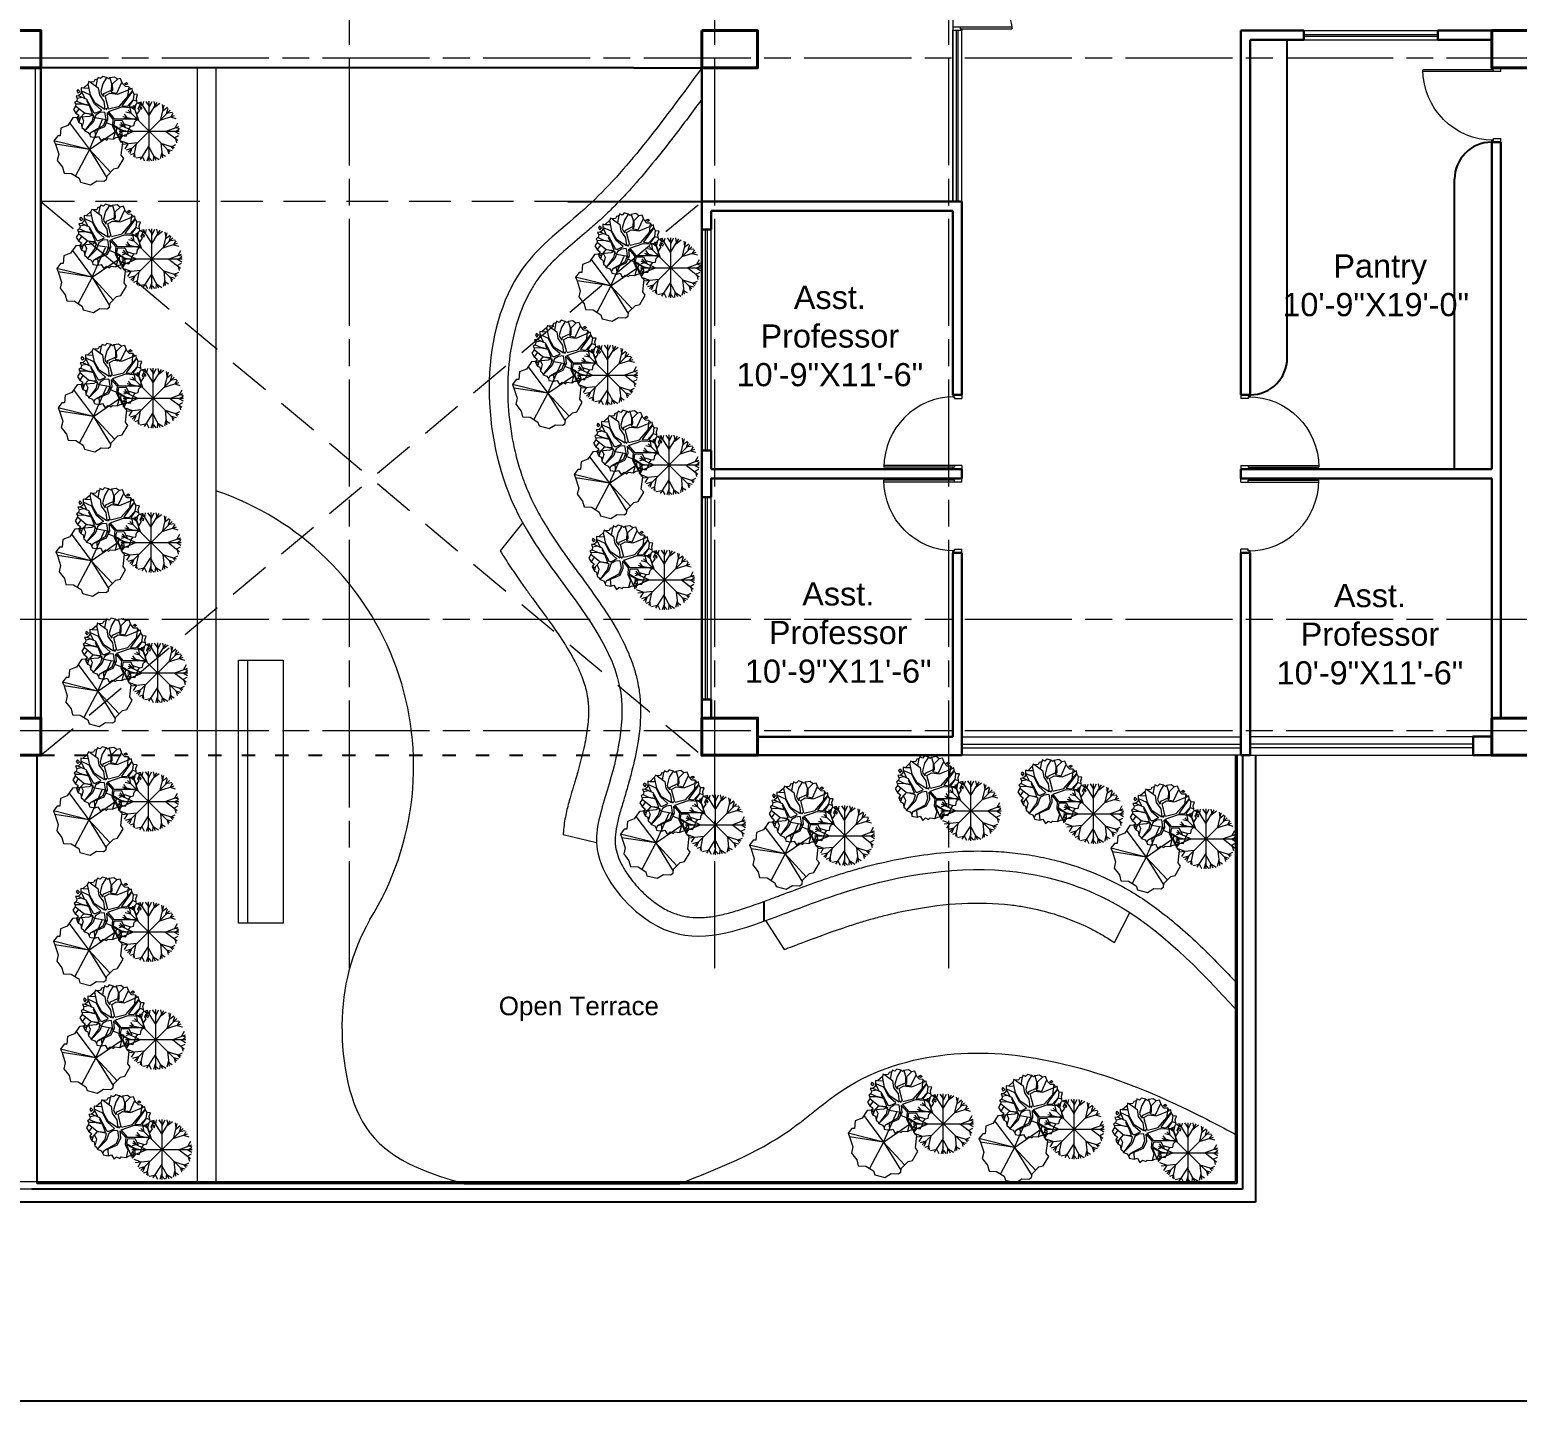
# Model space of a CAD drawing. Header units: inches. Extents: x -12 to 20935469, y -1604 to 24729220.
# Drawn here: x 20925477 to 20926277, y 24716552 to 24717290 of the extents above; entities that cross this region are included whole.
import ezdxf

# ---------------------------------------------------------------- set-up
doc = ezdxf.new("R2010")
doc.units = ezdxf.units.IN
doc.header["$LTSCALE"] = 0.03
doc.header["$MEASUREMENT"] = 0
for name, pattern in [('ACAD_ISO03W100', [30, 12, -18]), ('ACAD_ISO08W100', [36, 24, -3, 6, -3]), ('DASHED2', [0.375, 0.25, -0.125])]:
    doc.linetypes.add(name, pattern=pattern)
for name, color, linetype, lineweight in [('column', 1, 'Continuous', 40), ('Door', 7, 'Continuous', 18), ('Dot', 253, 'Continuous', 0), ('Grid Line', 252, 'Continuous', 18), ('Hatch', 253, 'Continuous', 15), ('hatch-1', 253, 'Continuous', 5), ('ILLUSTR-TREE', 74, 'Continuous', 0), ('Main Wall', 7, 'Continuous', 30), ('wind.', 150, 'Continuous', 20)]:
    doc.layers.add(name, color=color, linetype=linetype, lineweight=lineweight)
doc.layers.add('FUR', color=251, linetype='Continuous')
doc.layers.add('TEXT', color=7, linetype='Continuous')
doc.styles.add('2', font='swisscl.ttf')
doc.styles.add('ATTR', font='romans.shx', dxfattribs={"width": 0.8, "height": 0.7})

# ---------------------------------------------------------------- blocks, each defined once
blk = doc.blocks.new('fff')
at = {"layer": 'Grid Line', "color": 252, "linetype": 'ACAD_ISO08W100', "lineweight": 9, "ltscale": 80, "true_color": 0x939598}
for p, q in [((20831844.25, 24723521.1), (20831844.25, 24724698.78)), ((20832040.78, 24723521.1), (20832040.78, 24724698.78)), ((20832166.78, 24723521.11), (20832166.78, 24724698.79)), ((20833096.95, 24724010.75), (20830726.15, 24724010.75)), ((20833096.95, 24723708.72), (20830726.15, 24723708.72)), ((20833096.95, 24723648.75), (20830726.15, 24723648.75))]:
    blk.add_line(p, q, dxfattribs=at)
blk = doc.blocks.new('A$C36295410')
at = {"layer": 'Door'}
for p, q in [((1, 4), (1, 32)), ((2, 0), (2, 31.98)), ((58, 0), (58, 31.98)), ((59, 4), (59, 32)), ((1, 5), (0, 5)), ((2, 4), (1, 4)), ((58, 4), (59, 4)), ((59, 5), (60, 5)), ((2, 0), (0, 0)), ((58, 0), (60, 0))]:
    blk.add_line(p, q, dxfattribs=at)
for centre, start, end in [((-2.53, -0.34), 0.59063, 83.77826), ((62.53, -0.34), 96.22174, 179.40937)]:
    blk.add_arc(centre, 32.53, start, end, dxfattribs=at)
blk = doc.blocks.new('$D40')
at = {"layer": 'Door'}
for p, q in [((1, 4), (1, 42)), ((2, 0), (2, 41.99)), ((1, 5), (0, 5)), ((2, 0), (0, 0)), ((2, 4), (1, 4)), ((39, 4), (38, 4)), ((38, 4), (38, 0)), ((40, 0), (38, 0)), ((40, 5), (38.99, 5)), ((39, 5), (39, 4))]:
    blk.add_line(p, q, dxfattribs=at)
blk.add_arc((1, 4), 38, 0, 90, dxfattribs=at)
blk = doc.blocks.new('TREE_009')
at = {"layer": 'ILLUSTR-TREE'}
for p, q in [((-12174.2, 13910.3), (-12175.7, 13905.2)), ((-12166.7, 13906.7), (-12174.2, 13910.3)), ((-12160.5, 13912.9), (-12166.7, 13906.7)), ((-12149.3, 13909.5), (-12160.5, 13912.9)), ((-12149.3, 13909.5), (-12160.3, 13891.8)), ((-12144, 13905.9), (-12149.3, 13909.5)), ((-12140.5, 13908.8), (-12144, 13905.9)), ((-12126.8, 13911.1), (-12140.5, 13908.8)), ((-12140.5, 13908.8), (-12134.4, 13889)), ((-12118.3, 13904.7), (-12126.8, 13911.1)), ((-12108.9, 13906.7), (-12118.3, 13904.7)), ((-12105.2, 13896.8), (-12108.9, 13906.7)), ((-12232, 13875), (-12235.4, 13870.6)), ((-12235.4, 13870.6), (-12231.3, 13864.4)), ((-12226.5, 13869.7), (-12232, 13875)), ((-12231.3, 13864.4), (-12226.5, 13869.7)), ((-12223.7, 13862.7), (-12230.1, 13857.3)), ((-12222.4, 13870.7), (-12223.7, 13862.7)), ((-12222.4, 13880.3), (-12222.4, 13870.7)), ((-12216.4, 13879.1), (-12222.4, 13880.3)), ((-12197.7, 13860.1), (-12222.4, 13871.4)), ((-12222.4, 13870.7), (-12212.5, 13850.2)), ((-12202.6, 13891.8), (-12216.4, 13879.1)), ((-12199.9, 13878.4), (-12216.4, 13879.1)), ((-12200.4, 13897.9), (-12202.6, 13891.8)), ((-12196, 13860.1), (-12202.6, 13891.8)), ((-12195.5, 13896.1), (-12200.4, 13897.9)), ((-12185.9, 13897), (-12195.5, 13896.1)), ((-12195.5, 13896.1), (-12173.5, 13879.8)), ((-12183.2, 13903.2), (-12185.9, 13897)), ((-12175.7, 13905.2), (-12183.2, 13903.2)), ((-12179.5, 13884.1), (-12175.7, 13905.2)), ((-12173.5, 13879.8), (-12170.2, 13860.1)), ((-12160.3, 13891.8), (-12166.3, 13869.3)), ((-12166.3, 13869.3), (-12165.2, 13863.6)), ((-12165.2, 13863.6), (-12158.6, 13855.2)), ((-12158.6, 13855.2), (-12157.5, 13863.6)), ((-12157.5, 13863.6), (-12135.5, 13873.5)), ((-12153.7, 13856.6), (-12140.5, 13864.3)), ((-12140.5, 13864.3), (-12117.3, 13861.5)), ((-12132.7, 13872.8), (-12137.2, 13867.9)), ((-12136.6, 13867.9), (-12120.1, 13864.3)), ((-12135, 13873.5), (-12134.4, 13890.4)), ((-12133.3, 13891.1), (-12132.7, 13872.8)), ((-12132.1, 13891.3), (-12118.3, 13904.7)), ((-12120.1, 13864.3), (-12105.2, 13896.8)), ((-12117.3, 13861.5), (-12079.9, 13877)), ((-12112.4, 13827.6), (-12075, 13870.7)), ((-12102.7, 13891.7), (-12105.2, 13896.8)), ((-12075, 13870), (-12105.2, 13828.4)), ((-12095.1, 13883.8), (-12102.7, 13891.7)), ((-12097.9, 13891.8), (-12092.4, 13895.4)), ((-12093, 13888.3), (-12097.9, 13891.8)), ((-12085.4, 13883.4), (-12095.1, 13883.8)), ((-12088, 13891.8), (-12093, 13888.3)), ((-12092.4, 13895.4), (-12088, 13891.8)), ((-12085.4, 13883.4), (-12088.7, 13855.2)), ((-12079.9, 13877), (-12085.4, 13883.4)), ((-12075.9, 13878.5), (-12079.9, 13877)), ((-12075, 13870.7), (-12075.9, 13878.5)), ((-12070, 13861.5), (-12075, 13870.7)), ((-12238.9, 13827.6), (-12245.1, 13817.7)), ((-12235.6, 13841.8), (-12241.6, 13838)), ((-12241.6, 13838), (-12238.4, 13832.6)), ((-12238.4, 13832.6), (-12238.9, 13827.6)), ((-12213.6, 13807.2), (-12238.9, 13827.6)), ((-12221.3, 13833.3), (-12238.4, 13832.6)), ((-12229.6, 13819.9), (-12238.4, 13807.2)), ((-12230.1, 13857.3), (-12237.5, 13856.5)), ((-12237.5, 13856.5), (-12234, 13849.5)), ((-12234, 13849.5), (-12235.6, 13841.8)), ((-12235.6, 13841.8), (-12220.2, 13834.7)), ((-12220.8, 13852.3), (-12234, 13849.5)), ((-12206.5, 13846.7), (-12230.1, 13857.3)), ((-12198.8, 13828.4), (-12221.3, 13833.3)), ((-12220.2, 13834.7), (-12201.5, 13831.2)), ((-12185, 13807.2), (-12206.5, 13846.7)), ((-12202.1, 13833.3), (-12206.5, 13842.5)), ((-12201.5, 13831.2), (-12202.1, 13833.3)), ((-12190, 13805.1), (-12198.8, 13828.4)), ((-12184.5, 13834), (-12197.7, 13860.1)), ((-12182.3, 13835.4), (-12196, 13860.1)), ((-12164.1, 13815.7), (-12184.5, 13834)), ((-12154.2, 13817.8), (-12182.3, 13835.4)), ((-12170.2, 13860.1), (-12157, 13841.1)), ((-12157, 13841.1), (-12154.2, 13818.5)), ((-12144.3, 13820.6), (-12153.7, 13856.6)), ((-12150.4, 13819.9), (-12150.9, 13817.8)), ((-12147.6, 13820.6), (-12150.4, 13819.9)), ((-12148.7, 13818.5), (-12147.6, 13820.6)), ((-12144.3, 13811.4), (-12105.8, 13824.8)), ((-12143.8, 13819.9), (-12112.4, 13827.6)), ((-12105.8, 13824.8), (-12070.6, 13822.7)), ((-12105.2, 13828.4), (-12089.3, 13826.9)), ((-12089.3, 13826.9), (-12072.8, 13845.3)), ((-12072.8, 13845.3), (-12085.4, 13826.9)), ((-12085.4, 13826.2), (-12071.1, 13824.8)), ((-12072.2, 13845.3), (-12070, 13861.5)), ((-12072.2, 13845.3), (-12062.3, 13841.8)), ((-12071.1, 13824.8), (-12061.2, 13836.1)), ((-12070.6, 13822.7), (-12061.8, 13803)), ((-12060.1, 13860.9), (-12070, 13861.5)), ((-12063.5, 13850.3), (-12060.1, 13860.9)), ((-12062.3, 13841.8), (-12063.5, 13850.3)), ((-12061.2, 13836.1), (-12062.3, 13841.8)), ((-12049.1, 13838.8), (-12061.2, 13836.1)), ((-12058, 13820.3), (-12049.1, 13838.8)), ((-12053.9, 13815), (-12058, 13820.3)), ((-12051.8, 13826.5), (-12053.9, 13822.1)), ((-12053.9, 13822.1), (-12049.7, 13817.7)), ((-12047.7, 13822.1), (-12051.8, 13826.5)), ((-12049.7, 13817.7), (-12047.7, 13822.1)), ((-12245.1, 13817.7), (-12238.4, 13807.2)), ((-12238.4, 13807.2), (-12229.9, 13800.9)), ((-12229.9, 13800.9), (-12235.1, 13793.1)), ((-12227.4, 13788.9), (-12235.1, 13793.1)), ((-12235.1, 13793.1), (-12232.7, 13786.8)), ((-12232.7, 13786.8), (-12229.6, 13780.4)), ((-12225.7, 13793.1), (-12229.6, 13780.4)), ((-12229.6, 13780.4), (-12222.4, 13777.1)), ((-12213.6, 13807.2), (-12225.7, 13793.1)), ((-12222.4, 13777.1), (-12220.8, 13765.6)), ((-12221.3, 13797.3), (-12215.8, 13785.3)), ((-12215.8, 13785.3), (-12220.8, 13765.6)), ((-12186.7, 13800.8), (-12213.6, 13807.2)), ((-12213.1, 13807.2), (-12190, 13805.1)), ((-12212.5, 13755), (-12191.6, 13783.2)), ((-12187.8, 13781.1), (-12212.5, 13755.7)), ((-12191.1, 13783.2), (-12186.7, 13800.8)), ((-12180.1, 13801.6), (-12187.8, 13781.1)), ((-12180.6, 13807.2), (-12185, 13807.2)), ((-12164.1, 13815), (-12180.6, 13807.2)), ((-12168.5, 13808.6), (-12180.1, 13801.6)), ((-12155.3, 13810), (-12168.5, 13808.6)), ((-12152, 13789.6), (-12158.6, 13771.2)), ((-12146.5, 13787.4), (-12155.9, 13767.7)), ((-12155.3, 13810), (-12152, 13789.6)), ((-12150.9, 13817.8), (-12148.7, 13818.5)), ((-12148.2, 13809.3), (-12131.1, 13789.6)), ((-12148.2, 13808.6), (-12146.5, 13787.4)), ((-12144.3, 13810.7), (-12127.2, 13790.3)), ((-12131.1, 13789.6), (-12132.7, 13769.8)), ((-12126.7, 13786), (-12128.9, 13772.6)), ((-12127.2, 13790.3), (-12064.5, 13790.3)), ((-12126.7, 13786), (-12105.2, 13786.7)), ((-12105.2, 13786.7), (-12095.9, 13768.4)), ((-12070.4, 13771), (-12068.3, 13781.5)), ((-12068.3, 13781.5), (-12063.5, 13786.8)), ((-12064.5, 13790.3), (-12061.4, 13796.5)), ((-12063.5, 13786.8), (-12064.5, 13790.3)), ((-12061.8, 13803), (-12053.9, 13815)), ((-12061.4, 13796.5), (-12061.8, 13803)), ((-12220.8, 13765.6), (-12214.8, 13760.4)), ((-12214.8, 13760.4), (-12212.5, 13755.7)), ((-12212.5, 13755.7), (-12202.4, 13751.6)), ((-12202.4, 13751.6), (-12197.7, 13744.4)), ((-12194.9, 13750.8), (-12197.7, 13744.4)), ((-12197.7, 13744.4), (-12196.9, 13739.2)), ((-12196.9, 13739.2), (-12181.7, 13736.7)), ((-12158.6, 13771.2), (-12194.9, 13751.5)), ((-12155.9, 13767.7), (-12194.9, 13750.8)), ((-12183.4, 13755), (-12181.7, 13736.7)), ((-12181.7, 13736.7), (-12172.8, 13739.2)), ((-12172.8, 13739.2), (-12165.3, 13726.9)), ((-12165.3, 13726.9), (-12157.7, 13733.9)), ((-12157.7, 13733.9), (-12148.8, 13729.5)), ((-12148.8, 13729.5), (-12144.6, 13733.9)), ((-12144.6, 13733.9), (-12130.5, 13732.4)), ((-12132.7, 13769.8), (-12125, 13752.9)), ((-12125, 13752.9), (-12130.5, 13732.4)), ((-12130.5, 13732.4), (-12122, 13736.6)), ((-12130, 13769.8), (-12116.2, 13737.4)), ((-12129.4, 13769.1), (-12106.3, 13757.1)), ((-12128.9, 13772.6), (-12106.3, 13758.5)), ((-12122, 13736.6), (-12116.2, 13737.4)), ((-12116.2, 13737.4), (-12112.3, 13748)), ((-12108.3, 13740.7), (-12113.8, 13737.2)), ((-12113.8, 13737.2), (-12113.2, 13730.1)), ((-12113.2, 13730.1), (-12107.7, 13734.4)), ((-12112.3, 13748), (-12105.2, 13742.3)), ((-12107.7, 13734.4), (-12108.3, 13740.7)), ((-12106.3, 13758.5), (-12086, 13753.6)), ((-12106.3, 13757.1), (-12105.2, 13742.3)), ((-12105.2, 13742.3), (-12093.1, 13741)), ((-12099.7, 13776.2), (-12078.3, 13769.8)), ((-12093.1, 13741), (-12086, 13753.6)), ((-12086, 13753.6), (-12084.8, 13761.3)), ((-12084.8, 13761.3), (-12078.3, 13769.8)), ((-12078.3, 13769.8), (-12070.4, 13771))]:
    blk.add_line(p, q, dxfattribs=at)
at = {"layer": 'ILLUSTR-TREE', "style": 'ATTR', "width": 0.8, "flags": 9}
blk.add_attdef('ESTCODE', (-12147.6, 13820.6), '', height=1.05, dxfattribs=at)
blk = doc.blocks.new('TREE_018')
at = {"layer": 'ILLUSTR-TREE'}
for p, q in [((-11053.7, 14115.6), (-11060.6, 14112.1)), ((-11046.1, 14107.7), (-11053.7, 14115.6)), ((-11138.3, 14080.3), (-11140.4, 14059.2)), ((-11119.7, 14087.4), (-11138.3, 14080.3)), ((-11106, 14107.7), (-11119.7, 14087.4)), ((-11115.1, 14094.2), (-11061.1, 14022.2)), ((-11060.6, 14112.1), (-11106, 14107.7)), ((-11061.1, 14022.2), (-11025.1, 14103.2)), ((-11061.1, 14022.2), (-10987.7, 14072.4)), ((-11014.5, 14102.4), (-11046.1, 14107.7)), ((-11014.5, 14094.4), (-11014.5, 14102.4)), ((-10985.6, 14083), (-11014.5, 14094.4)), ((-10987, 14070.6), (-10985.6, 14083)), ((-11147.2, 14059.2), (-11157.5, 14046)), ((-11061.1, 14022.2), (-11157.5, 14046)), ((-11157.5, 14046), (-11153.4, 14036.3)), ((-11061.1, 14022.2), (-11153.4, 14036.3)), ((-11153.4, 14036.3), (-11144.5, 14008.9)), ((-11140.4, 14059.2), (-11147.2, 14059.2)), ((-10975.3, 14042.4), (-10987, 14070.6)), ((-10970.5, 14039.8), (-10975.3, 14042.4)), ((-10974.6, 14006.3), (-10970.5, 14039.8)), ((-11144.5, 14008.9), (-11148.6, 13992.2)), ((-11148.6, 13992.2), (-11134.2, 13973.7)), ((-11061.1, 14022.2), (-11099.1, 13950.3)), ((-11061.1, 14022.2), (-11003.8, 13960)), ((-11061.1, 14022.2), (-11013.8, 13945.4)), ((-10982.9, 13971.9), (-10967.7, 13997.5)), ((-10967.7, 13997.5), (-10974.6, 14006.3)), ((-11134.2, 13973.7), (-11130, 13957.8)), ((-11130, 13957.8), (-11109.4, 13956.9)), ((-11109.4, 13956.9), (-11088.8, 13943.7)), ((-11014.5, 13940.2), (-11013.1, 13950.7)), ((-11013.1, 13950.7), (-10994.6, 13969.2)), ((-10994.6, 13969.2), (-10982.9, 13971.9)), ((-11088.8, 13943.7), (-11085.3, 13933.1)), ((-11085.3, 13933.1), (-11057.8, 13926)), ((-11057.8, 13926), (-11040.6, 13936.6)), ((-11040.6, 13936.6), (-11021.4, 13935.7)), ((-11021.4, 13935.7), (-11014.5, 13940.2))]:
    blk.add_line(p, q, dxfattribs=at)
at = {"layer": 'ILLUSTR-TREE', "style": 'ATTR', "width": 0.8, "flags": 9}
blk.add_attdef('ESTCODE', (-11061.1, 14022.2), '', height=1.05, dxfattribs=at)
blk = doc.blocks.new('TREE_007')
at = {"layer": 'ILLUSTR-TREE'}
for p, q in [((-12481.3, 14091.7), (-12477.4, 14109.3)), ((-12456, 14102.3), (-12471.4, 14111.4)), ((-12438.9, 14074.7), (-12463.7, 14114.2)), ((-12457.6, 14104.4), (-12454.9, 14116.4)), ((-12438.3, 14103.7), (-12447.7, 14117.1)), ((-12438.6, 13937.8), (-12438.6, 14117.8)), ((-12438.3, 14100.1), (-12429.5, 14117.1)), ((-12438.3, 14075.5), (-12414.1, 14114.2)), ((-12420.7, 14103), (-12423.5, 14117.1)), ((-12422.9, 14099.4), (-12407, 14111.4)), ((-12396.5, 14092.4), (-12398.7, 14107.9)), ((-12504.9, 14067.7), (-12521.4, 14062.8)), ((-12470.8, 14059.9), (-12517, 14070.5)), ((-12503.3, 14067), (-12512.6, 14079)), ((-12492.3, 14081.1), (-12508.2, 14084.6)), ((-12375.6, 14090.8), (-12501.6, 13964.8)), ((-12501.6, 14090.8), (-12375.6, 13964.8)), ((-12491.7, 14081.1), (-12495, 14097.3)), ((-12480.7, 14091), (-12492.8, 14099.4)), ((-12469.7, 14059.9), (-12485.7, 14105.1)), ((-12405.3, 14061.3), (-12362.4, 14074.7)), ((-12403.7, 14062.8), (-12393.2, 14105.8)), ((-12396.5, 14090.3), (-12383.9, 14099.4)), ((-12386.6, 14080.4), (-12381.7, 14097.3)), ((-12382.8, 14083.2), (-12369, 14084.6)), ((-12374.5, 14070.5), (-12358.6, 14066.3)), ((-12372.9, 14071.2), (-12366.3, 14081.8)), ((-12528.6, 14027.8), (-12348.6, 14027.8)), ((-12516.5, 14027.5), (-12528, 14021.1)), ((-12516.5, 14043), (-12527.5, 14039.5)), ((-12518.1, 14026.8), (-12527.5, 14033.8)), ((-12485.1, 14026.8), (-12526.9, 14009.2)), ((-12485.1, 14027.5), (-12526.4, 14047.2)), ((-12513.7, 14041.6), (-12523.6, 14054.3)), ((-12389.4, 14027.5), (-12349.8, 14042.3)), ((-12387.7, 14027.5), (-12353.1, 14000.7)), ((-12361.9, 14027.5), (-12349.2, 14019.7)), ((-12360.2, 14038.8), (-12352.5, 14052.9)), ((-12360.2, 14027.5), (-12349.2, 14033.8)), ((-12358.6, 14038.8), (-12349.2, 14036)), ((-12515.9, 14014.1), (-12526.9, 14017.6)), ((-12520.3, 14012), (-12525.3, 14005.6)), ((-12502.7, 13990.8), (-12522.5, 13997.9)), ((-12473.6, 13992.9), (-12518.7, 13988)), ((-12502.7, 13989.4), (-12511.5, 13975.3)), ((-12491.2, 13976), (-12507.7, 13971.1)), ((-12491.2, 13974.6), (-12496.7, 13960.5)), ((-12477.4, 13988.7), (-12485.1, 13952)), ((-12439.4, 13983.8), (-12465.9, 13942.9)), ((-12438.9, 13979.5), (-12418.5, 13941.4)), ((-12403.1, 13992.2), (-12363.5, 13979.5)), ((-12403.1, 13992.2), (-12398.7, 13948.5)), ((-12385.5, 13974.6), (-12370.1, 13970.4)), ((-12374, 13983.1), (-12366.3, 13973.9)), ((-12370.7, 13982.3), (-12358.6, 13988)), ((-12363, 14008.4), (-12350.3, 14014.8)), ((-12360.2, 14006.3), (-12356.9, 13992.9)), ((-12482.9, 13961.2), (-12493.9, 13957)), ((-12482.4, 13961.2), (-12481.3, 13949.2)), ((-12460.4, 13950.6), (-12477.4, 13947.1)), ((-12459.3, 13952.7), (-12452.1, 13939.3)), ((-12438.9, 13957), (-12445.5, 13938.6)), ((-12438.3, 13947.8), (-12430.6, 13939.3)), ((-12425.7, 13953.4), (-12426.8, 13939.3)), ((-12424.6, 13953.4), (-12408.6, 13942.9)), ((-12400.4, 13964), (-12405.3, 13945)), ((-12399.3, 13959.1), (-12389.4, 13953.4)), ((-12383.3, 13972.5), (-12380, 13959.8))]:
    blk.add_line(p, q, dxfattribs=at)
at = {"layer": 'ILLUSTR-TREE', "style": 'ATTR', "width": 0.8, "flags": 9}
blk.add_attdef('ESTCODE', (-12438.6, 14027.8), '', height=1.05, dxfattribs=at)

msp = doc.modelspace()

# ---------------------------------------------------------------- linework, layer by layer
for p, q in [((20926153.05, 24717113.69), (20926153.05, 24717284.69)), ((20925620.18, 24717269.69), (20925482.55, 24717269.69)), ((20925620.18, 24717269.69), (20925482.55, 24717269.69)), ((20925482.55, 24717269.69), (20925482.55, 24717033.86)), ((20925482.55, 24716899.69), (20925482.55, 24717269.69)), ((20925801.48, 24717269.71), (20925620.18, 24717269.71)), ((20925801.48, 24717269.71), (20925838.08, 24717269.73)), ((20926263.05, 24717229.69), (20926263.05, 24717229.69)), ((20926243.05, 24717053.69), (20926243.05, 24717209.69)), ((20925766.08, 24717197.69), (20925838.05, 24717197.69)), ((20925838.05, 24717182.69), (20925843.08, 24717182.69)), ((20926133.05, 24717093.69), (20926133.05, 24717093.69)), ((20925838.05, 24716929.69), (20925843.08, 24716929.69)), ((20925838.05, 24716919.69), (20925843.08, 24716919.69)), ((20925480.55, 24716669.22), (20925480.55, 24716899.69)), ((20926126.02, 24716899.69), (20926126.02, 24716669.22)), ((20926129.02, 24716899.69), (20926129.02, 24716666.22)), ((20926136.02, 24716899.69), (20926136.02, 24716659.22)), ((20926136.02, 24716899.69), (20926136.02, 24716659.22)), ((20925871.61, 24716810.46), (20925871.61, 24716821.09)), ((20926129.02, 24716666.22), (20925477.55, 24716666.22)), ((20926126.02, 24716669.22), (20925480.55, 24716669.22)), ((20925710.29, 24716669.22), (20925826.28, 24716669.22)), ((20926136.02, 24716659.22), (20925452.55, 24716659.22)), ((20926136.02, 24716659.22), (20925452.55, 24716659.22))]:
    msp.add_line(p, q)
at = {"lineweight": 9}
for p, q in [((20925566.64, 24717269.69), (20925566.64, 24716669.22)), ((20925576.64, 24717269.69), (20925576.64, 24716669.22)), ((20925741.77, 24717024.96), (20925729.66, 24717009.73)), ((20925593.86, 24716809.3), (20925593.86, 24716950.92)), ((20925781.45, 24716852.67), (20925763.49, 24716856.87)), ((20926060.15, 24716798.89), (20926068.36, 24716815.03)), ((20925872.29, 24716810.74), (20925882.33, 24716795.19))]:
    msp.add_line(p, q, dxfattribs=at)
at = {"linetype": 'ACAD_ISO03W100', "ltscale": 20}
msp.add_line((20925482.55, 24716899.69), (20925838.05, 24716899.69), dxfattribs=at)
at = {"lineweight": 9}
msp.add_lwpolyline([(20925588.86, 24716950.92), (20925612.86, 24716950.92), (20925612.86, 24716809.3), (20925588.86, 24716809.3)], close=True, dxfattribs=at)
for centre, start, end in [((20926263.05, 24717209.69), 90, 180), ((20926133.05, 24717113.69), 270, 0)]:
    msp.add_arc(centre, 20, start, end)
msp.add_arc((20925526.59, 24716893.84), 156.45, 328.1554, 71.33964, dxfattribs=at)
for points, knots in [([(20925838.05, 24717269.69), (20925818.48, 24717242.93), (20925786.42, 24717199.09), (20925719.74, 24717153.76), (20925718.19, 24717058.78), (20925762.41, 24716991.78), (20925804.12, 24716940.64), (20925788.82, 24716885.54), (20925776.08, 24716844.71), (20925816.14, 24716795.32), (20925861.04, 24716804.95), (20925923.2, 24716831.53), (20925995.4, 24716844.06), (20926072.23, 24716820.11), (20926105.39, 24716784.51), (20926126.02, 24716762.37)], [0, 0, 0, 0, 75.891033, 124.319994, 247.72063, 297.545911, 371.518985, 427.850137, 457.287964, 500.98856, 579.149679, 641.264129, 732.991685, 786.998884, 875.950909, 875.950909, 875.950909, 875.950909]), ([(20925838.08, 24717252.82), (20925833.16, 24717246.13), (20925828.22, 24717239.48), (20925815.54, 24717222.97), (20925807.76, 24717213.34), (20925797.49, 24717201.94), (20925795.15, 24717199.43), (20925790.75, 24717194.91), (20925788.7, 24717192.87), (20925785.65, 24717189.96), (20925784.67, 24717189.04), (20925782.71, 24717187.25), (20925781.73, 24717186.37), (20925778.82, 24717183.79), (20925776.91, 24717182.14), (20925771.47, 24717177.49), (20925768.05, 24717174.63), (20925761.69, 24717169.02), (20925758.75, 24717166.27), (20925754.8, 24717162.08), (20925753.57, 24717160.69), (20925751.69, 24717158.38), (20925751, 24717157.49), (20925749.66, 24717155.66), (20925749.01, 24717154.72), (20925747.12, 24717151.83), (20925745.94, 24717149.81), (20925742.17, 24717142.64), (20925739.98, 24717137.09), (20925736.55, 24717125.28), (20925735.32, 24717119.03), (20925733.81, 24717106.14), (20925733.53, 24717099.51), (20925733.9, 24717086.19), (20925734.55, 24717079.5), (20925736.26, 24717069.09), (20925737.04, 24717065.28), (20925738.81, 24717058.14), (20925739.78, 24717054.79), (20925741.58, 24717049.35), (20925742.36, 24717047.21), (20925744.82, 24717040.93), (20925746.68, 24717036.91), (20925750.76, 24717029.03), (20925752.98, 24717025.17), (20925758.05, 24717017.06), (20925760.93, 24717012.81), (20925765.64, 24717006.15), (20925767.35, 24717003.77), (20925770.87, 24716998.96), (20925772.67, 24716996.53), (20925778.2, 24716988.98), (20925781.97, 24716983.75), (20925789.13, 24716972.94), (20925792.52, 24716967.35), (20925797.66, 24716957.11), (20925799.6, 24716952.58), (20925801.91, 24716945.61), (20925802.58, 24716943.3), (20925803.53, 24716939.27), (20925803.87, 24716937.58), (20925804.36, 24716934.57), (20925804.53, 24716933.27), (20925804.81, 24716930.67), (20925804.92, 24716929.37), (20925805.14, 24716925.48), (20925805.16, 24716922.9), (20925804.88, 24716914.94), (20925804.24, 24716909.61), (20925802.38, 24716899.11), (20925801.17, 24716893.95), (20925799.11, 24716886.12), (20925798.34, 24716883.38), (20925797.16, 24716879.31), (20925796.76, 24716877.95), (20925795.95, 24716875.23), (20925795.55, 24716873.88), (20925794.76, 24716871.24), (20925794.37, 24716869.95), (20925793.32, 24716866.26), (20925792.73, 24716863.94), (20925791.84, 24716859.57), (20925791.56, 24716857.52), (20925791.41, 24716854.69), (20925791.41, 24716853.82), (20925791.48, 24716852.15), (20925791.56, 24716851.35), (20925791.9, 24716849.07), (20925792.29, 24716847.49), (20925793.43, 24716844.2), (20925794.16, 24716842.5), (20925795.94, 24716839.07), (20925796.98, 24716837.34), (20925799.93, 24716833.01), (20925802.01, 24716830.44), (20925806.45, 24716825.72), (20925808.8, 24716823.56), (20925812.34, 24716820.74), (20925813.55, 24716819.86), (20925815.92, 24716818.28), (20925817.09, 24716817.58), (20925820.56, 24716815.69), (20925822.81, 24716814.74), (20925827.27, 24716813.34), (20925829.47, 24716812.88), (20925833.94, 24716812.37), (20925836.21, 24716812.31), (20925840.88, 24716812.54), (20925843.29, 24716812.84), (20925848.25, 24716813.74), (20925850.82, 24716814.34), (20925856.09, 24716815.8), (20925858.8, 24716816.64), (20925863.11, 24716818.08), (20925864.64, 24716818.6), (20925867.73, 24716819.69), (20925869.29, 24716820.24), (20925874.02, 24716821.96), (20925877.23, 24716823.16), (20925889.05, 24716827.6), (20925898.06, 24716831.02), (20925910.35, 24716835.09), (20925913.06, 24716835.95), (20925918.56, 24716837.62), (20925921.36, 24716838.43), (20925929.86, 24716840.74), (20925935.68, 24716842.15), (20925953.49, 24716845.8), (20925965.83, 24716847.48), (20925983.81, 24716848.26), (20925989.31, 24716848.27), (20925998.74, 24716847.86), (20926002.67, 24716847.56), (20926010.7, 24716846.66), (20926014.79, 24716846.04), (20926022.92, 24716844.49), (20926026.95, 24716843.56), (20926038.9, 24716840.31), (20926046.68, 24716837.53), (20926057.18, 24716832.78), (20926060.15, 24716831.32), (20926066.77, 24716827.78), (20926070.36, 24716825.65), (20926077.32, 24716821.15), (20926080.7, 24716818.78), (20926091.87, 24716810.38), (20926099.24, 24716803.9), (20926113.1, 24716790.61), (20926119.62, 24716783.82), (20926126.02, 24716777.02)], [10.368727, 10.368727, 10.368727, 10.368727, 29.358269, 29.358269, 58.716538, 58.716538, 67.310175, 67.310175, 74.734432, 74.734432, 78.265395, 78.265395, 81.796359, 81.796359, 88.858286, 88.858286, 102.308176, 102.308176, 115.758067, 115.758067, 122.383944, 122.383944, 126.480238, 126.480238, 130.576532, 130.576532, 138.769119, 138.769119, 158.54932, 158.54932, 178.32952, 178.32952, 198.109721, 198.109721, 217.889922, 217.889922, 229.530459, 229.530459, 240.194525, 240.194525, 247.339527, 247.339527, 261.629533, 261.629533, 275.919538, 275.919538, 291.909953, 291.909953, 300.681127, 300.681127, 309.452301, 309.452301, 327.512812, 327.512812, 345.573323, 345.573323, 359.101386, 359.101386, 365.632441, 365.632441, 370.283663, 370.283663, 373.785157, 373.785157, 377.28665, 377.28665, 384.289638, 384.289638, 398.944414, 398.944414, 413.59919, 413.59919, 421.628616, 421.628616, 425.715041, 425.715041, 429.834715, 429.834715, 433.954388, 433.954388, 441.954237, 441.954237, 449.954086, 449.954086, 453.703009, 453.703009, 457.275724, 457.275724, 464.057045, 464.057045, 470.838367, 470.838367, 477.619688, 477.619688, 488.14085, 488.14085, 498.662012, 498.662012, 504.233316, 504.233316, 509.80462, 509.80462, 521.092662, 521.092662, 532.380703, 532.380703, 543.668745, 543.668745, 554.956786, 554.956786, 566.244827, 566.244827, 577.532869, 577.532869, 583.663299, 583.663299, 589.793729, 589.793729, 602.05459, 602.05459, 634.040824, 634.040824, 642.873949, 642.873949, 651.707073, 651.707073, 669.373322, 669.373322, 704.70582, 704.70582, 720.137626, 720.137626, 731.120155, 731.120155, 742.625512, 742.625512, 754.130868, 754.130868, 777.141581, 777.141581, 786.43109, 786.43109, 798.221524, 798.221524, 810.011958, 810.011958, 838.230583, 838.230583, 865.488921, 865.488921, 865.488921, 865.488921]), ([(20925729.66, 24717009.73), (20925731.46, 24717006.73), (20925733.32, 24717003.8), (20925737.16, 24716998), (20925739.13, 24716995.14), (20925742.31, 24716990.65), (20925743.5, 24716988.99), (20925745.89, 24716985.69), (20925747.09, 24716984.05), (20925750.66, 24716979.18), (20925753.02, 24716975.98), (20925758.32, 24716968.62), (20925761.2, 24716964.5), (20925766.38, 24716956.41), (20925768.69, 24716952.44), (20925772.06, 24716945.65), (20925773.3, 24716942.77), (20925775.25, 24716937.17), (20925775.98, 24716934.45), (20925776.57, 24716931.05), (20925776.67, 24716930.33), (20925776.86, 24716928.84), (20925776.93, 24716928.08), (20925777.1, 24716925.77), (20925777.14, 24716924.17), (20925777.07, 24716919.44), (20925776.79, 24716916.17), (20925775.81, 24716909.32), (20925775.12, 24716905.76), (20925773.42, 24716898.42), (20925772.42, 24716894.65), (20925770.95, 24716889.46), (20925770.56, 24716888.1), (20925769.88, 24716885.8), (20925769.61, 24716884.87), (20925769.04, 24716882.98), (20925768.76, 24716882.02), (20925767.91, 24716879.19), (20925767.34, 24716877.27), (20925766.09, 24716872.78), (20925765.42, 24716870.18), (20925764.3, 24716864.66), (20925763.84, 24716861.74), (20925763.55, 24716858.06), (20925763.52, 24716857.47), (20925763.49, 24716856.87)], [272.437846, 272.437846, 272.437846, 272.437846, 282.117893, 282.117893, 291.939706, 291.939706, 297.748218, 297.748218, 303.556731, 303.556731, 315.173756, 315.173756, 330.601296, 330.601296, 346.028835, 346.028835, 357.828073, 357.828073, 369.62731, 369.62731, 372.889372, 372.889372, 376.151434, 376.151434, 382.675557, 382.675557, 394.838185, 394.838185, 407.000812, 407.000812, 419.163439, 419.163439, 423.464634, 423.464634, 426.379797, 426.379797, 429.370481, 429.370481, 434.986782, 434.986782, 441.866899, 441.866899, 448.747016, 448.747016, 450.044709, 450.044709, 450.044709, 450.044709]), ([(20925882.33, 24716795.19), (20925885.39, 24716796.32), (20925888.45, 24716797.46), (20925898.9, 24716801.39), (20925906.31, 24716804.18), (20925916.47, 24716807.63), (20925919.06, 24716808.48), (20925924.05, 24716810.04), (20925926.45, 24716810.76), (20925931.31, 24716812.13), (20925933.77, 24716812.79), (20925941.2, 24716814.67), (20925946.25, 24716815.79), (20925960.13, 24716818.37), (20925969.06, 24716819.51), (20925986.82, 24716820.43), (20925995.65, 24716820.22), (20926006.68, 24716818.92), (20926009.11, 24716818.56), (20926013.95, 24716817.72), (20926016.35, 24716817.23), (20926023.52, 24716815.57), (20926028.22, 24716814.2), (20926036.46, 24716811.29), (20926040.04, 24716809.83), (20926045.46, 24716807.33), (20926047.37, 24716806.39), (20926050.58, 24716804.7), (20926051.89, 24716803.97), (20926054.5, 24716802.46), (20926055.79, 24716801.68), (20926058.11, 24716800.23), (20926059.13, 24716799.57), (20926060.15, 24716798.89)], [592.149418, 592.149418, 592.149418, 592.149418, 603.502584, 603.502584, 630.908137, 630.908137, 640.212851, 640.212851, 648.638129, 648.638129, 657.063407, 657.063407, 673.913963, 673.913963, 702.954715, 702.954715, 731.995467, 731.995467, 740.256391, 740.256391, 748.517315, 748.517315, 765.039163, 765.039163, 778.262367, 778.262367, 785.638159, 785.638159, 790.866791, 790.866791, 796.095423, 796.095423, 800.281205, 800.281205, 800.281205, 800.281205]), ([(20925659.48, 24716811.29), (20925649.32, 24716792.67), (20925640.28, 24716759.59), (20925652.26, 24716685.87), (20925693.52, 24716674.12), (20925710.29, 24716669.22)], [0, 0, 0, 0, 62.984287, 121.733713, 186.051714, 186.051714, 186.051714, 186.051714]), ([(20925826.28, 24716669.22), (20925846.84, 24716677.28), (20925879.01, 24716689.89), (20925918.81, 24716726.8), (20925970.01, 24716742.6), (20926033.8, 24716736.39), (20926085.28, 24716716.7), (20926116.39, 24716700.4), (20926126.02, 24716695.35)], [0, 0, 0, 0, 65.489206, 102.448805, 160.875111, 219.311309, 292.056223, 324.694627, 324.694627, 324.694627, 324.694627])]:
    msp.add_open_spline(points, degree=3, knots=knots, dxfattribs=at)
at = {"layer": 'column', "lineweight": 40, "ltscale": 20}
for points in [[(20925452.55, 24717289.69), (20925452.55, 24717269.69), (20925482.55, 24717269.69), (20925482.55, 24717289.69)], [(20925838.05, 24717289.69), (20925838.05, 24717269.69), (20925868.05, 24717269.69), (20925868.05, 24717289.69)], [(20926263.05, 24717289.69), (20926263.05, 24717269.69), (20926293.05, 24717269.69), (20926293.05, 24717289.69)], [(20925452.55, 24716919.69), (20925452.55, 24716899.69), (20925482.55, 24716899.69), (20925482.55, 24716919.69)], [(20925838.05, 24716919.69), (20925838.05, 24716899.69), (20925868.05, 24716899.69), (20925868.05, 24716919.69)], [(20926263.05, 24716919.69), (20926263.05, 24716899.69), (20926293.05, 24716899.69), (20926293.05, 24716919.69)]]:
    msp.add_lwpolyline(points, close=True, dxfattribs=at)
at = {"layer": 'Defpoints'}
msp.add_lwpolyline([(20924498.03, 24718010.59), (20926936.89, 24718010.59), (20926936.89, 24716552.06), (20924498.03, 24716552.06)], close=True, dxfattribs=at)
at = {"layer": 'Dot', "color": 0, "linetype": 'DASHED2', "lineweight": 20, "ltscale": 3000}
for p, q in [((20925482.55, 24716899.69), (20925838.05, 24717197.69)), ((20925482.55, 24717197.69), (20925838.05, 24716899.69)), ((20925838.08, 24717197.69), (20925482.55, 24717197.69))]:
    msp.add_line(p, q, dxfattribs=at)
at = {"layer": 'Hatch'}
msp.add_line((20925973.05, 24717408.69), (20925973.05, 24717197.69), dxfattribs=at)
at = {"layer": 'hatch-1'}
for p, q in [((20925802.02, 24717269.22), (20925802.02, 24717269.71)), ((20925482.55, 24717137.22), (20925482.55, 24717137.22)), ((20925742.02, 24717014.6), (20925742.02, 24717014.6)), ((20926126.02, 24716669.22), (20925480.55, 24716669.22))]:
    msp.add_line(p, q, dxfattribs=at)
at = {"layer": 'Main Wall', "lineweight": 30}
for p, q in [((20926128.05, 24717289.69), (20926162.05, 24717289.69)), ((20926128.05, 24717093.69), (20926128.05, 24717289.69)), ((20926162.05, 24717284.69), (20926162.05, 24717289.69)), ((20926234.05, 24717289.69), (20926263.05, 24717289.69)), ((20926234.05, 24717284.69), (20926234.05, 24717289.69)), ((20926133.05, 24717284.69), (20926162.05, 24717284.69)), ((20926133.05, 24717093.69), (20926133.05, 24717284.69)), ((20926234.05, 24717284.69), (20926263.05, 24717284.69)), ((20926263.05, 24717053.69), (20926263.05, 24717229.69)), ((20926268.05, 24717229.69), (20926263.05, 24717229.69)), ((20926268.05, 24716919.69), (20926268.05, 24717229.69)), ((20925973.05, 24717197.69), (20925838.05, 24717197.69)), ((20925838.05, 24717197.69), (20925838.05, 24717182.69)), ((20925838.08, 24717197.69), (20925978.05, 24717197.69)), ((20925843.08, 24717182.69), (20925843.08, 24717192.69)), ((20925843.08, 24717192.69), (20925973.05, 24717192.69)), ((20925973.05, 24717093.69), (20925973.05, 24717192.69)), ((20925978.05, 24717093.69), (20925978.05, 24717197.69)), ((20925838.05, 24717182.69), (20925843.08, 24717182.69)), ((20925973.05, 24717093.69), (20925978.05, 24717093.69)), ((20926128.05, 24717093.69), (20926133.05, 24717093.69)), ((20925843.08, 24717053.69), (20925978.05, 24717053.69)), ((20925843.08, 24717048.69), (20925978.05, 24717048.69)), ((20925978.05, 24717053.69), (20925978.05, 24717048.69)), ((20926128.05, 24717053.69), (20926263.05, 24717053.69)), ((20926128.05, 24717053.69), (20926128.05, 24717048.69)), ((20926128.05, 24717048.69), (20926263.05, 24717048.69)), ((20926263.05, 24716919.69), (20926263.05, 24717048.69)), ((20925973.05, 24717008.69), (20925978.05, 24717008.69)), ((20925973.05, 24717008.69), (20925973.05, 24716909.69)), ((20925978.05, 24717008.69), (20925978.05, 24716899.69)), ((20926128.05, 24717008.69), (20926133.05, 24717008.69)), ((20926128.05, 24717008.69), (20926128.05, 24716899.69)), ((20926133.05, 24717008.69), (20926133.05, 24716899.69)), ((20925868.05, 24716909.69), (20925973.05, 24716909.69)), ((20925978.05, 24716899.69), (20925868.05, 24716899.69)), ((20926133.05, 24716899.69), (20926128.05, 24716899.69))]:
    msp.add_line(p, q, dxfattribs=at)
at = {"layer": 'Main Wall'}
for p, q in [((20925482.55, 24716919.69), (20925482.55, 24717269.69)), ((20925838.08, 24716919.69), (20925838.08, 24717269.69)), ((20925838.08, 24717118.71), (20925838.08, 24717209.69)), ((20925838.08, 24717091.7), (20925838.08, 24717142.71))]:
    msp.add_line(p, q, dxfattribs=at)
at = {"layer": 'Main Wall', "lineweight": 30}
for points in [[(20925843.08, 24717053.69), (20925843.08, 24717063.69), (20925838.05, 24717063.69), (20925838.05, 24717038.69), (20925843.08, 24717038.69), (20925843.08, 24717048.69)], [(20926263.03, 24716899.84), (20926253.03, 24716899.84), (20926253.03, 24716909.84), (20926263.03, 24716909.84)]]:
    msp.add_lwpolyline(points, dxfattribs=at)
msp.add_lwpolyline([(20925843.08, 24716929.69), (20925838.05, 24716929.69), (20925838.05, 24716919.69), (20925843.08, 24716919.69)], close=True, dxfattribs=at)
at = {"layer": 'wind.', "lineweight": 5}
for p, q in [((20925973.05, 24717197.69), (20925973.05, 24717289.69)), ((20925978.05, 24717289.69), (20925973.05, 24717289.69)), ((20925975.05, 24717197.69), (20925975.05, 24717289.69)), ((20925976.05, 24717197.69), (20925976.05, 24717289.69)), ((20925978.05, 24717197.69), (20925978.05, 24717289.69)), ((20926162.05, 24717289.69), (20926234.05, 24717289.69)), ((20926162.05, 24717287.69), (20926234.05, 24717287.69)), ((20926162.05, 24717286.69), (20926234.05, 24717286.69)), ((20926162.05, 24717284.69), (20926234.05, 24717284.69)), ((20925838.08, 24717063.69), (20925838.08, 24717182.69)), ((20925840.08, 24717063.69), (20925840.08, 24717182.69)), ((20925841.08, 24717063.69), (20925841.08, 24717182.69)), ((20925843.08, 24717063.69), (20925843.08, 24717182.69)), ((20925838.08, 24716929.69), (20925838.08, 24717038.69)), ((20925840.08, 24716929.69), (20925840.08, 24717038.69)), ((20925841.08, 24716929.69), (20925841.08, 24717038.69)), ((20925843.08, 24716929.69), (20925843.08, 24717038.69)), ((20926133.05, 24716909.84), (20926253.03, 24716909.84)), ((20925978.05, 24716909.69), (20926128.05, 24716909.69)), ((20925978.05, 24716905.69), (20926128.05, 24716905.69)), ((20925978.05, 24716903.69), (20926128.05, 24716903.69)), ((20926133.05, 24716905.84), (20926253.03, 24716905.84)), ((20926133.05, 24716903.84), (20926253.03, 24716903.84)), ((20926128.05, 24716899.69), (20925978.05, 24716899.69)), ((20926133.05, 24716899.84), (20926253.03, 24716899.84))]:
    msp.add_line(p, q, dxfattribs=at)
at = {"layer": 'wind.'}
for p, q in [((20925479.55, 24716919.69), (20925479.55, 24717269.69)), ((20925482.55, 24716919.69), (20925482.55, 24717269.69)), ((20926125.02, 24716899.69), (20926125.02, 24716670.22)), ((20926129.02, 24716899.69), (20926129.02, 24716666.22)), ((20926125.02, 24716670.22), (20925463.55, 24716670.22)), ((20926129.02, 24716666.22), (20925459.55, 24716666.22))]:
    msp.add_line(p, q, dxfattribs=at)

# ---------------------------------------------------------------- block references
msp.add_blockref('fff', (93804.27, -6735.9))
at = {"layer": 'FUR', "xscale": -1, "rotation": 270}
msp.add_blockref('A$C36295410', (20925973.05, 24717289.69), dxfattribs=at)
at = {"layer": 'ILLUSTR-TREE'}
for name, p, xscale, yscale, zscale in [('TREE_009', (20927783.36, 24714670.68), 0.1864712034882235, 0.1864712034882235, 0.1864712034882235), ('TREE_007', (20927777.64, 24714712.84), 0.1798363259808176, 0.1798363259808176, 0.1798363259808176), ('TREE_018', (20927697.79, 24714450.51), 0.1979188656470376, 0.1979188656470376, 0.1979188656470376), ('TREE_009', (20927784.87, 24714601.95), 0.1864712034882235, 0.1864712034882235, 0.1864712034882235), ('TREE_009', (20928063.96, 24714597.21), 0.1864712034882235, 0.1864712034882235, 0.1864712034882235), ('TREE_007', (20927779.15, 24714644.11), 0.1798363259808176, 0.1798363259808176, 0.1798363259808176), ('TREE_018', (20927699.3, 24714381.78), 0.1979188656470376, 0.1979188656470376, 0.1979188656470376), ('TREE_007', (20928058.24, 24714639.37), 0.1798363259808176, 0.1798363259808176, 0.1798363259808176), ('TREE_018', (20927978.4, 24714377.04), 0.1979188656470376, 0.1979188656470376, 0.1979188656470376), ('TREE_009', (20928030.07, 24714539.5), 0.1864712034882235, 0.1864712034882235, 0.1864712034882235), ('TREE_009', (20927785.58, 24714527), 0.1864712034882235, 0.1864712034882235, 0.1864712034882235), ('TREE_007', (20928024.35, 24714581.65), 0.1798363259808176, 0.1798363259808176, 0.1798363259808176), ('TREE_018', (20927944.5, 24714319.32), 0.1979188656470376, 0.1979188656470376, 0.1979188656470376), ('TREE_007', (20927779.86, 24714569.16), 0.1798363259808176, 0.1798363259808176, 0.1798363259808176), ('TREE_018', (20927700.01, 24714306.82), 0.1979188656470376, 0.1979188656470376, 0.1979188656470376), ('TREE_009', (20928063.18, 24714491.08), 0.1864712034882235, 0.1864712034882235, 0.1864712034882235), ('TREE_007', (20928057.46, 24714533.24), 0.1798363259808176, 0.1798363259808176, 0.1798363259808176), ('TREE_018', (20927977.62, 24714270.9), 0.1979188656470376, 0.1979188656470376, 0.1979188656470376), ('TREE_009', (20927784.38, 24714449.34), 0.1864712034882235, 0.1864712034882235, 0.1864712034882235), ('TREE_007', (20927778.66, 24714491.5), 0.1798363259808176, 0.1798363259808176, 0.1798363259808176), ('TREE_018', (20927698.81, 24714229.16), 0.1979188656470376, 0.1979188656470376, 0.1979188656470376), ('TREE_009', (20928060.62, 24714429.25), 0.1864712034882235, 0.1864712034882235, 0.1864712034882235), ('TREE_007', (20928054.9, 24714471.41), 0.1798363259808176, 0.1798363259808176, 0.1798363259808176), ('TREE_009', (20927787.97, 24714379.19), 0.1864712034882235, 0.1864712034882235, 0.1864712034882235), ('TREE_007', (20927782.25, 24714421.34), 0.1798363259808176, 0.1798363259808176, 0.1798363259808176), ('TREE_018', (20927702.4, 24714159.01), 0.1979188656470376, 0.1979188656470376, 0.1979188656470376), ('TREE_009', (20927783.07, 24714309.94), 0.1864712034882235, 0.1864712034882235, 0.1864712034882235), ('TREE_009', (20928225.51, 24714304.99), 0.1864712034882235, 0.1864712034882235, 0.1864712034882235), ('TREE_009', (20928291.43, 24714303.35), 0.1864712034882235, 0.1864712034882235, 0.1864712034882235), ('TREE_007', (20927777.35, 24714352.1), 0.1798363259808176, 0.1798363259808176, 0.1798363259808176), ('TREE_009', (20928088.13, 24714297.46), 0.1864712034882235, 0.1864712034882235, 0.1864712034882235), ('TREE_009', (20928157.61, 24714291.57), 0.1864712034882235, 0.1864712034882235, 0.1864712034882235), ('TREE_007', (20928219.79, 24714347.15), 0.1798363259808176, 0.1798363259808176, 0.1798363259808176), ('TREE_018', (20927697.51, 24714089.76), 0.1979188656470376, 0.1979188656470376, 0.1979188656470376), ('TREE_007', (20928082.41, 24714339.62), 0.1798363259808176, 0.1798363259808176, 0.1798363259808176), ('TREE_007', (20928285.71, 24714345.51), 0.1798363259808176, 0.1798363259808176, 0.1798363259808176), ('TREE_009', (20928351.99, 24714289.86), 0.1864712034882235, 0.1864712034882235, 0.1864712034882235), ('TREE_018', (20928002.56, 24714077.29), 0.1979188656470376, 0.1979188656470376, 0.1979188656470376), ('TREE_007', (20928151.89, 24714333.73), 0.1798363259808176, 0.1798363259808176, 0.1798363259808176), ('TREE_007', (20928346.27, 24714332.02), 0.1798363259808176, 0.1798363259808176, 0.1798363259808176), ('TREE_018', (20928072.04, 24714071.39), 0.1979188656470376, 0.1979188656470376, 0.1979188656470376), ('TREE_018', (20928266.42, 24714069.68), 0.1979188656470376, 0.1979188656470376, 0.1979188656470376), ('TREE_009', (20927783.07, 24714239.79), 0.1864712034882235, 0.1864712034882235, 0.1864712034882235), ('TREE_007', (20927777.35, 24714281.95), 0.1798363259808176, 0.1798363259808176, 0.1798363259808176), ('TREE_018', (20927697.51, 24714019.62), 0.1979188656470376, 0.1979188656470376, 0.1979188656470376), ('TREE_009', (20927786.89, 24714181.8), 0.1864712034882235, 0.1864712034882235, 0.1864712034882235), ('TREE_007', (20927781.17, 24714223.96), 0.1798363259808176, 0.1798363259808176, 0.1798363259808176), ('TREE_018', (20927701.33, 24713961.63), 0.1979188656470376, 0.1979188656470376, 0.1979188656470376), ('TREE_009', (20928210.65, 24714136.46), 0.1864712034882235, 0.1864712034882235, 0.1864712034882235), ('TREE_009', (20928281.02, 24714133.61), 0.1864712034882235, 0.1864712034882235, 0.1864712034882235), ('TREE_009', (20927790.31, 24714122.64), 0.1864712034882235, 0.1864712034882235, 0.1864712034882235), ('TREE_018', (20928125.08, 24713916.29), 0.1979188656470376, 0.1979188656470376, 0.1979188656470376), ('TREE_007', (20928204.93, 24714178.62), 0.1798363259808176, 0.1798363259808176, 0.1798363259808176), ('TREE_007', (20928275.3, 24714175.77), 0.1798363259808176, 0.1798363259808176, 0.1798363259808176), ('TREE_009', (20928342.3, 24714120.89), 0.1864712034882235, 0.1864712034882235, 0.1864712034882235), ('TREE_007', (20927784.59, 24714164.8), 0.1798363259808176, 0.1798363259808176, 0.1798363259808176), ('TREE_018', (20928195.45, 24713913.43), 0.1979188656470376, 0.1979188656470376, 0.1979188656470376), ('TREE_007', (20928336.58, 24714163.05), 0.1798363259808176, 0.1798363259808176, 0.1798363259808176)]:
    msp.add_blockref(name, p, dxfattribs=dict(at, xscale=xscale, yscale=yscale, zscale=zscale))
at = {"layer": 'Main Wall', "xscale": -1}
for p, rotation in [((20926268.05, 24717269.69), 90), ((20926128.05, 24717053.69), 270), ((20925978.05, 24717048.69), 90)]:
    msp.add_blockref('$D40', p, dxfattribs=dict(at, rotation=rotation))
at = {"layer": 'Main Wall'}
for p, rotation in [((20925978.05, 24717053.69), 90), ((20926128.05, 24717048.69), 270)]:
    msp.add_blockref('$D40', p, dxfattribs=dict(at, rotation=rotation))

# ---------------------------------------------------------------- texts
at = {"layer": 'TEXT', "color": 30, "lineweight": 5, "ltscale": 20, "attachment_point": 2, "style": '2'}
for s, width, gutter_width, insert, char_height in [('\\pxqc;{\\fArial|b0|i0|c0|p34;\\C0; Pantry\\P\\pq*;10\'-9"X19\'-0"}', 63.5135, 0.5, (20926200.65, 24717169.3), 12.4758), ('\\pxqc;{\\fArial|b0|i0|c0|p34;\\C0;Asst.\\PProfessor\\P\\pq*;10\'-9"X11\'-6"\\P\\pqc;\\P }', 75.4358, 0.5, (20925906.97, 24717152.4), 12.4758), ('\\pxqc;{\\fArial|b0|i0|c0|p34;\\C0;Asst.\\PProfessor\\P\\pq*;10\'-9"X11\'-6"\\P\\pqc;\\P }', 75.4358, 0.5, (20925911.48, 24716992.81), 12.4758), ('\\pxqc;{\\fArial|b0|i0|c0|p34;\\C0;Asst.\\PProfessor \\P\\pq*;10\'-9"X11\'-6"}', 77.3459, 0.405, (20926197.56, 24716991.92), 12.4758), ('\\pxqc;{\\fArial|b0|i0|c0|p34;\\C0;Open Terrace  }', 213.7251, 0.5, (20925771.93, 24716769.81), 10)]:
    msp.add_mtext_dynamic_manual_height_columns(s, width=width, gutter_width=gutter_width, heights=[0], dxfattribs=dict(at, insert=insert, char_height=char_height))

doc.saveas('drawing.dxf')
